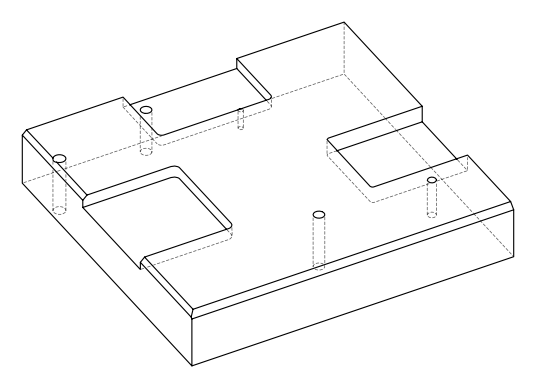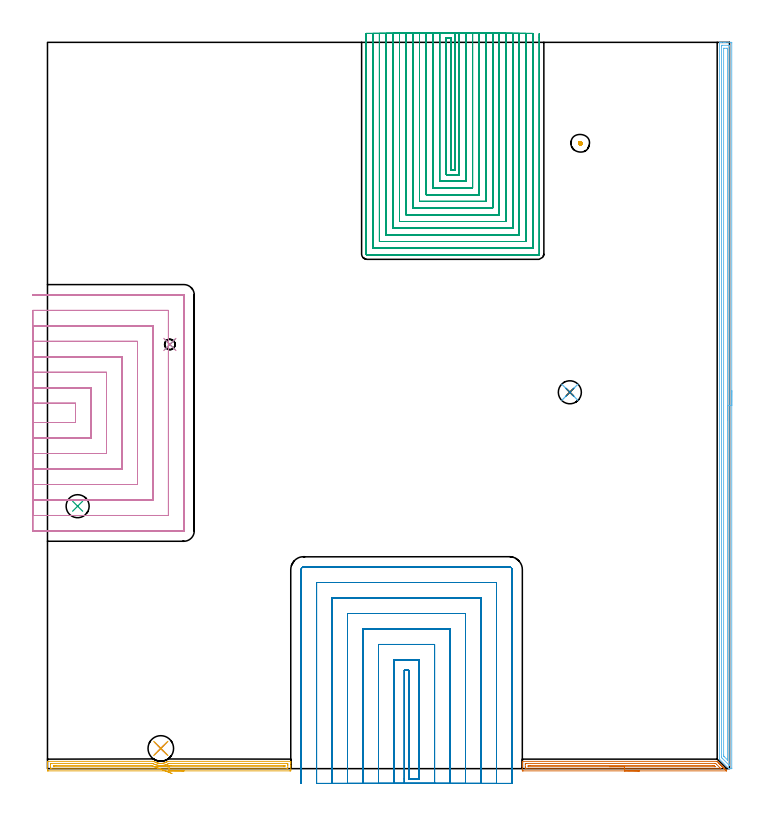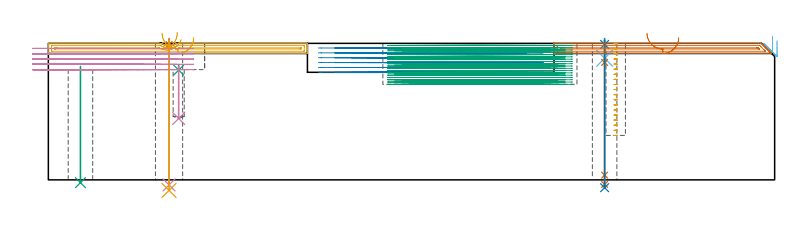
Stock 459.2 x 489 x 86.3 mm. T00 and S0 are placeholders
(PLAN: 17 operations, 12 tool changes, 299.4 min)
(1 SPOT_DRILL | STEP1HOLE | NXT0321_9005460120000 | 0.03 min | 2 mm3)
(2 SPOT_DRILL_1 | STEP1HOLE_1 | NXT0321_9005460120000 | 0.03 min | 4 mm3)
(3 SPOT_DRILL_2 | STEP1POCKET | NXT0321_9005460120000 | 0.03 min | 1745 mm3)
(4 DRILL_THROUGH_HOLE_INTO_CENTER | STEP1HOLE | NXT0301_065 | 0.37 min | 5946 mm3)
(5 DRILL_TO_ENLARGE_THROUGH_HOLE | STEP1HOLE | UGT0301_243 | 0.38 min | 14059 mm3)
(6 DRILL_BLIND_HOLE_INTO_CENTER | STEP1HOLE_1 | UGT0301_185 | 0.05 min | 246 mm3)
(7 GUN_DRILL_THROUGH_HOLE | STEP1HOLE_1 | UGT0307_002 | 0.43 min | 2165 mm3)
(8 SPADE_DRILL_TO_ENLARGE_THROUGH_HOLE | STEP1HOLE_1 | UGT0306_006 | 0.37 min | 13816 mm3)
(9 INDEXABLE_INSERT_DRILL_THROUGH_HOLE_FROM_SOLID | STEP1HOLE_2 | NXT0302_002 | 0.3 min | 16238 mm3)
(10 DRILL_BLIND_HOLE_INTO_CENTER_1 | STEP1POCKET | NXT0301_041 | 0.14 min | 1161 mm3)
(11 AREA_MILL | FG_CHAMFER_SURFACE | UGT0205_001 | 4.17 min | 3437 mm3)
(12 AREA_MILL_1 | FG_CHAMFER_SURFACE_1 | UGT0205_001 | 11.91 min | 16846 mm3)
(13 AREA_MILL_2 | FG_CHAMFER_SURFACE_2 | UGT0205_001 | 3.4 min | 2810 mm3)
(14 MILL_SLOT | SLOT_PARTIAL_RECTANGULAR | UGT0201_131 | Follow Part, ap 3.475, ae 75% | 39.74 min | 406422 mm3)
(15 MILL_SLOT_1 | SLOT_PARTIAL_RECTANGULAR_1 | NXT0201_008 | Follow Part, ap 1.5, ae 75% | 207.31 min | 464132 mm3)
(16 MILL_SLOT_2 | SLOT_PARTIAL_RECTANGULAR_2 | UGT0201_131 | Follow Part, ap 3.475, ae 75% | 29.87 min | 278258 mm3)
(17 MILL_BLIND_HOLE_FROM_SOLID_MATERIAL | STEP1POCKET_1 | NXT0201_010 | Spiral | 0.84 min | 6875 mm3)
(TOOL NXT0321_9005460120000 | NC Spot Drill, 142deg, 12mm, Carbide, Uncoated | D12 PA142 FL30 Z2)
(TOOL NXT0301_065 | Carbide Drill 9.4mm [860.1-0940-075A1-MM 2214] | D9.4 PA140 FL98 Z2)
(TOOL UGT0301_243 | Twist Drill 17.2 mm | D17.2 PA118 FL130 Z2)
(TOOL UGT0301_185 | Twist Drill 6.3 mm | D6.3 PA118 FL61 Z2)
(TOOL UGT0307_002 | Gun Drill 6 mm | D6 PA130 FL24 Z1)
(TOOL UGT0306_006 | Spade Drill 15.5mm | D15.5 PA132 FL10 Z2)
(TOOL NXT0302_002 | Index. Insert Drill 15.5mm [880-D1550L20-05] | D15.5 PA176 FL78 Z2)
(TOOL NXT0301_041 | Carbide Drill 7mm [860.1-0700-035A1-MM 2214] | D7 PA140 FL53 Z2)
(TOOL UGT0205_001 | Chamfer Mill 20 x 3 x 45 deg. | D20 FL50 Z2)
(TOOL UGT0201_131 | Carbide End Mill 13.9 | D13.9 FL30 Z4)
(TOOL NXT0201_008 | ENDMILL 6mm [2P460-0600-NA 1630] | D6 FL26 Z6)
(TOOL NXT0201_010 | ENDMILL 10mm [2P460-1000-NA 1630] | D10 FL30 Z6)
(OP 1 SPOT_DRILL)
G17 G21 G94 G90
T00 M6
G54
G17 G0 G90 X76.3 Y13.6 S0 M3
G43 Z96.3 H0
G94 G81 G98 Z85.56 F250. R89.3
G80
M5
M2
(OP 2 SPOT_DRILL_1)
G17 G21 G94 G90
T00 M6
G54
G17 G0 G90 X351.7 Y253.4 S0 M3
G43 Z96.3 H0
G94 G81 G98 Z85.629 F250. R89.3
G80
M5
M2
(OP 3 SPOT_DRILL_2)
G17 G21 G94 G90
T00 M6
G54
G17 G0 G90 X82.4 Y285.6 S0 M3
G43 Z96.3 H0
G94 G81 G98 Z69.399 F250. R72.7
G80
M5
M2
(OP 4 DRILL_THROUGH_HOLE_INTO_CENTER)
G17 G21 G94 G90
T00 M6
G54
G17 G0 G90 X76.3 Y13.6 S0 M3
G43 Z96.3 H1
G94 G73 G98 Z-3.211 F250. Q8.951 R88.3
G80
M5
M2
(OP 5 DRILL_TO_ENLARGE_THROUGH_HOLE)
G17 G21 G94 G90
T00 M6
G54
G17 G0 G90 X76.3 Y13.6 S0 M3
G43 Z96.3 H0
G94 G73 G98 Z-6.667 F250. Q15.495 R88.3
G80
M5
M2
(OP 6 DRILL_BLIND_HOLE_INTO_CENTER)
G17 G21 G94 G90
T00 M6
G54
G17 G0 G90 X351.7 Y253.4 S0 M3
G43 Z96.3 H0
G94 G81 G98 Z76.85 F250. R88.3
G80
M5
M2
(OP 7 GUN_DRILL_THROUGH_HOLE)
G17 G21 G94 G90
T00 M6
G54
G17 G0 G90 X351.7 Y253.4 M8
G43 Z96.3 H0
Z86.843
S716 M3
G94 G1 Z74.254 F125. M26
G4 X.084
Z3. F250.
G4 X.084
Z-2.899 F125.
G4 X.084
M5
M9
G0 Z86.843
Z96.3
M2
(OP 8 SPADE_DRILL_TO_ENLARGE_THROUGH_HOLE)
G17 G21 G94 G90
T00 M6
G54
G17 G0 G90 X351.7 Y253.4 S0 M3
G43 Z96.3 H0
G94 G73 G98 Z-4.951 F250. Q15.208 R88.3
G80
M5
M2
(OP 9 INDEXABLE_INSERT_DRILL_THROUGH_HOLE_FROM_SOLID)
G17 G21 G94 G90
T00 M6
G54
G17 G0 G90 X20.3 Y176.7 S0 M3
G43 Z96.3 H1
G94 G81 G98 Z-1.771 F250. R71.7
G80
M5
M2
(OP 10 DRILL_BLIND_HOLE_INTO_CENTER_1)
G17 G21 G94 G90
T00 M6
G54
G17 G0 G90 X82.4 Y285.6 S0 M3
G43 Z96.3 H1
G94 G81 G98 Z38.8 F250. R71.7
G80
M5
M2
(OP 11 AREA_MILL)
G17 G21 G94 G90
T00 M6
G54
G17 G0 G90 X91.9 Y-1.5 S1061 M3
G43 Z96.3 H0
Z89.9
G94 G1 X91.862 Z89.028 F250.
X91.748 Z88.163
X91.559 Z87.312
X91.297 Z86.48
X90.963 Z85.674
X90.56 Z84.9
X90.092 Z84.164
X89.56 Z83.472
X88.971 Z82.829
X88.328 Z82.239
X87.636 Z81.708
X86.9 Z81.24
X86.126 Z80.837
X85.32 Z80.503
X84.488 Z80.241
X83.636 Z80.052
X82.772 Z79.938
X81.9 Z79.9
X0.616
X0.082 Y-1.494 Z79.903
X0.008 Y-1.491 Z79.905
X0. Y-0.963 Z80.434
Y1.7 Z83.094
Y2.25 Z83.647
Y2.588 Z83.984
Y3.138 Z84.534
Y3.475 Z84.87
Y4.15 Z85.549
Y4.492 Z85.891
X0.007 Y4.866 Z86.257
X0.01 Y4.897 Z86.288
X0.17 Y4.9 Z86.3
X71.181
X71.593 Y4.899 Z86.286
X71.727 Y4.824 Z86.221
X72.085 Y4.612 Z86.01
X72.528 Y4.382 Z85.78
X72.689 Y4.307 Z85.706
X72.977 Y4.174 Z85.572
X73.119 Y4.114 Z85.513
X73.197 Y4.082 Z85.481
X73.532 Y3.965 Z85.36
X73.602 Y3.942 Z85.338
X73.869 Y3.858 Z85.252
X74.112 Y3.794 Z85.19
X74.308 Y3.744 Z85.137
X74.314 Y3.742 Z85.136
X74.518 Y3.697 Z85.096
X74.54 Y3.693 Z85.092
X74.762 Y3.65 Z85.041
X75.207 Y3.579 Z84.976
X75.654 Y3.533 Z84.931
X76.1 Y3.512 Z84.906
X76.334 Y3.513 Z84.904
X76.411 Z84.906
X76.541 Z84.907
X76.546
X76.629 Y3.517 Z84.913
X76.993 Y3.537 Z84.933
X77.439 Y3.586 Z84.979
X77.811 Y3.643 Z85.042
X77.886 Y3.655 Z85.053
X78.331 Y3.751 Z85.148
X78.779 Y3.875 Z85.27
X79.074 Y3.97 Z85.366
X79.223 Y4.018 Z85.414
X79.403 Y4.083 Z85.481
X79.762 Y4.235 Z85.634
X79.848 Y4.275 Z85.674
X80.116 Y4.401 Z85.797
X80.398 Y4.551 Z85.951
X80.565 Y4.641 Z86.04
X81.007 Y4.9 Z86.3
X163.63
X163.79 Y4.897 Z86.288
X163.793 Y4.866 Z86.257
X163.8 Y4.492 Z85.891
Y4.15 Z85.549
Y3.475 Z84.87
Y2.25 Z83.647
Y1.703 Z83.097
Y1.088 Z82.483
Y-0.688 Z80.709
X163.798 Y-0.963 Z80.434
X163.792 Y-1.491 Z79.905
X163.719 Y-1.494 Z79.903
X163.184 Y-1.5 Z79.9
X81.9
Y-0.086 Z81.314
X2.403
X2.01 Y-0.075 Z81.325
X2.003 Y0.322 Z81.722
X2.001 Y0.812 Z82.212
X2. Y1.213 Z82.613
X2.002 Y2.985 Z84.385
X2.01 Y3.475 Z84.875
X2.392 Y3.485 Z84.885
X2.403 Y3.486 Z84.886
X70.288 Y3.485 Z84.885
X70.877 Y3.475 Z84.875
X71.181 Y3.325 Z84.725
X71.478 Y3.18 Z84.58
X72.075 Y2.916 Z84.316
X72.433 Y2.778 Z84.178
X72.966 Y2.592 Z83.992
X72.98 Y2.588 Z83.988
X73.675 Y2.407 Z83.807
X73.861 Y2.365 Z83.765
X74.143 Y2.307 Z83.707
X74.754 Y2.207 Z83.607
X75.187 Y2.157 Z83.557
X75.647 Y2.121 Z83.521
X76.136 Y2.102 Z83.502
X76.541 Y2.103 Z83.503
X77.007 Y2.124 Z83.524
X77.434 Y2.159 Z83.559
X77.822 Y2.201 Z83.601
X78.327 Y2.282 Z83.682
X78.583 Y2.333 Z83.733
X79.22 Y2.481 Z83.881
X79.305 Y2.503 Z83.903
X79.606 Y2.588 Z83.988
X79.99 Y2.71 Z84.11
X80.043 Y2.728 Z84.128
X80.114 Y2.755 Z84.155
X80.63 Y2.962 Z84.362
X81.007 Y3.129 Z84.529
X81.244 Y3.24 Z84.64
X81.718 Y3.475 Z84.875
X81.89 Y3.485 Z84.885
X81.9
X161.397
X161.79 Y3.475 Z84.875
X161.797 Y3.078 Z84.478
X161.799 Y2.588 Z83.988
X161.8 Y2.187 Z83.587
X161.798 Y0.415 Z81.815
X161.79 Y-0.075 Z81.325
X161.408 Y-0.086 Z81.314
X161.397
X81.9
Y1.328 Z82.728
X81.124
X81.007 Y1.329 Z82.729
X80.775 Y1.331 Z82.731
X80.595 Y1.335 Z82.735
X80.58 Y1.337 Z82.737
X80.622 Y1.354 Z82.754
X80.706 Y1.384 Z82.784
X80.829 Y1.426 Z82.826
X80.889 Y1.446 Z82.846
X81.007 Y1.488 Z82.888
X81.161 Y1.547 Z82.947
X81.552 Y1.7 Z83.1
X82.425 Y2.066 Z83.466
X82.793 Y2.068 Z83.468
X83.313 Y2.071 Z83.471
X159.237
X159.611 Y2.07 Z83.47
X159.735 Y2.067 Z83.467
X159.776 Y2.065 Z83.465
X159.79 Y2.056 Z83.456
X159.794 Y2.013 Z83.413
X159.798 Y1.888 Z83.288
X159.799 Y1.7 Z83.1
X159.797 Y1.515 Z82.915
X159.788 Y1.335 Z82.735
X159.611 Y1.333 Z82.733
X159.091 Y1.329 Z82.729
X81.9 Y1.328 Z82.728
X81.028 Z82.766
X80.164 Z82.88
X79.312 Z83.069
X78.48 Z83.331
X77.674 Z83.665
X76.9 Z84.068
X76.164 Z84.537
X75.472 Z85.068
X74.829 Z85.657
X74.24 Z86.301
X73.708 Z86.993
X73.24 Z87.728
X72.837 Z88.502
X72.503 Z89.308
X72.241 Z90.14
X72.052 Z90.992
X71.938 Z91.857
X71.9 Z92.728
G0 X81.451 Y1.848 Z93.262
G1 X81.461 Z92.39
X81.394 Y1.844 Z91.52
X81.252 Y1.837 Z90.659
X81.036 Y1.825 Z89.814
X80.746 Y1.809 Z88.991
X80.387 Y1.79 Z88.197
X79.959 Y1.766 Z87.437
X79.467 Y1.739 Z86.717
X78.915 Y1.709 Z86.043
X78.305 Y1.676 Z85.419
X77.644 Y1.64 Z84.851
X76.936 Y1.602 Z84.343
X76.186 Y1.561 Z83.899
X75.401 Y1.518 Z83.522
X74.585 Y1.473 Z83.215
X73.746 Y1.428 Z82.98
X72.89 Y1.381 Z82.819
X72.023 Y1.334 Z82.734
X72.003 Y1.333 Z82.733
X71.849 Y1.33 Z82.73
X71.555 Y1.329 Z82.729
X71.389 Y1.328 Z82.728
X4.563 Y1.329 Z82.729
X4.189 Y1.331 Z82.731
X4.065 Y1.333 Z82.733
X4.024 Y1.335 Z82.735
X4.01 Y1.344 Z82.744
X4.007 Y1.387 Z82.787
X4.003 Y1.512 Z82.912
X4.002 Y1.7 Z83.1
X4.004 Y1.885 Z83.285
X4.012 Y2.064 Z83.464
X4.189 Y2.067 Z83.467
X4.71 Y2.07 Z83.47
X5.082 Y2.071 Z83.471
X5.602 Y2.072 Z83.472
X69.395 Y2.071 Z83.471
X69.916 Y2.07 Z83.47
X70.101 Y2.067 Z83.467
X70.192 Y2.065 Z83.465
X70.288 Y2.032 Z83.432
X71.042 Y1.7 Z83.1
X71.181 Y1.643 Z83.043
X71.276 Y1.605 Z83.005
X71.535 Y1.511 Z82.911
X71.643 Y1.472 Z82.872
X71.848 Y1.4 Z82.8
X71.973 Y1.353 Z82.753
X72.023 Y1.334 Z82.734
X72.798 Y1.031 Z82.471
X73.591 Y0.72 Z82.282
X74.396 Y0.405 Z82.167
X75.208 Y0.087 Z82.129
X76.019 Y-0.231 Z82.166
X76.825 Y-0.546 Z82.28
X77.618 Y-0.857 Z82.468
X78.393 Y-1.16 Z82.73
X79.143 Y-1.454 Z83.063
X79.864 Y-1.737 Z83.465
X80.549 Y-2.005 Z83.934
X81.194 Y-2.258 Z84.464
X81.793 Y-2.492 Z85.053
X82.343 Y-2.707 Z85.696
X82.838 Y-2.901 Z86.388
X83.274 Y-3.072 Z87.124
X83.65 Y-3.219 Z87.897
X83.961 Y-3.341 Z88.703
G0 Z96.3
M5
M2
(OP 12 AREA_MILL_1)
G17 G21 G94 G90
T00 M6
G54
G17 G0 G90 X460.7 Y254.5 S1061 M3
G43 Z96.3 H0
Z88.
G94 G1 Y254.462 Z87.129 F250.
Y254.348 Z86.264
Y254.159 Z85.412
Y253.897 Z84.58
Y253.563 Z83.774
Y253.16 Z83.
Y252.692 Z82.264
Y252.16 Z81.572
Y251.571 Z80.929
Y250.928 Z80.34
Y250.236 Z79.809
Y249.5 Z79.34
Y248.726 Z78.937
Y247.92 Z78.603
Y247.088 Z78.341
Y246.236 Z78.152
Y245.372 Z78.038
Y244.5 Z78.
Y0.324
X460.697 Y0.171 Z78.003
X460.691 Y0.002 Z78.005
X460.455 Y0. Z78.241
X460.114 Z78.581
X459.118 Z79.581
X458.798 Y0.01 Z79.901
X458.778 Y0.027 Z79.921
X458.628 Y0.171 Z80.07
X458.591 Y0.208 Z80.107
X452.519 Y6.28 Z86.18
X452.444 Y6.358 Z86.256
X452.407 Y6.399 Z86.293
X452.4 Y6.871 Z86.3
Y488.829
X452.403 Y488.99 Z86.288
X452.452 Y488.993 Z86.24
X452.849 Y489. Z85.85
X453.194 Z85.506
X453.877 Z84.818
X455.109 Z83.588
X455.659 Z83.036
X456.275 Z82.42
X460.114 Z78.583
X460.391 Y488.998 Z78.306
X460.692 Y488.99 Z78.006
X460.699 Y488.689 Z77.999
X460.7 Y244.5 Z78.
X459.286 Z79.414
X459.285 Y2.342 Z79.415
X459.284 Y2.279 Z79.416
X459.279 Y2.154 Z79.421
X459.267 Y2.01 Z79.433
X459.25 Y2.011 Z79.45
X459.223 Y2.035 Z79.477
X458.846 Y2.405 Z79.854
X454.378 Y6.871 Z84.322
X453.877 Y7.376 Z84.823
X453.831 Y7.427 Z84.869
X453.823 Y7.438 Z84.877
X453.819 Y7.493 Z84.881
X453.816 Y7.576 Z84.884
X453.814 Y7.702 Z84.886
Y7.765
X453.815 Y486.658 Z84.885
X453.816 Y486.721 Z84.884
X453.821 Y486.846 Z84.879
X453.833 Y486.99 Z84.867
X453.877 Y486.992 Z84.823
X454.366 Y486.999 Z84.334
X458.332 Y487. Z80.368
X458.821 Y486.999 Z79.879
X459.223 Y486.992 Z79.477
X459.274 Y486.99 Z79.426
X459.281 Y486.784 Z79.419
X459.285 Y486.658 Z79.415
Y486.595
X459.286 Y486.533 Z79.414
Y244.5
X457.871 Z80.829
Y6.44
X457.867 Y5.978 Z80.833
X457.865 Y5.857 Z80.835
X457.861 Y5.85 Z80.839
X457.818 Y5.889 Z80.882
X457.722 Y5.978 Z80.978
X455.659 Y8.04 Z83.041
X455.351 Y8.351 Z83.349
X455.276 Y8.431 Z83.424
X455.241 Y8.47 Z83.459
X455.235 Y8.515 Z83.465
X455.232 Y8.658 Z83.468
X455.229 Y9.089 Z83.471
Y484.809
X455.23 Y484.917 Z83.47
X455.232 Y484.97 Z83.468
X455.234 Y484.988 Z83.466
X455.278 Y484.991 Z83.422
X455.469 Y484.999 Z83.231
X457.441 Y485. Z81.259
X457.632 Y484.998 Z81.068
X457.759 Y484.995 Z80.941
X457.855 Y484.99 Z80.845
X457.864 Y484.951 Z80.836
X457.867 Y484.809 Z80.833
X457.871 Y484.378 Z80.829
Y244.5
Y243.628 Z80.867
Y242.764 Z80.98
Y241.912 Z81.169
Y241.08 Z81.432
Y240.274 Z81.765
Y239.5 Z82.168
Y238.764 Z82.637
Y238.072 Z83.168
Y237.429 Z83.757
Y236.84 Z84.401
Y236.308 Z85.093
Y235.84 Z85.829
Y235.437 Z86.602
Y235.103 Z87.408
Y234.841 Z88.24
Y234.652 Z89.092
Y234.538 Z89.957
Y234.5 Z90.829
G0 Z96.3
M5
M2
(OP 13 AREA_MILL_2)
G17 G21 G94 G90
T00 M6
G54
G17 G0 G90 X398.5 Y-1.5 S1061 M3
G43 Z96.3 H0
Z89.9
G94 G1 X398.462 Z89.028 F250.
X398.348 Z88.163
X398.159 Z87.312
X397.897 Z86.48
X397.563 Z85.674
X397.16 Z84.9
X396.692 Z84.164
X396.16 Z83.472
X395.571 Z82.829
X394.928 Z82.24
X394.236 Z81.708
X393.5 Z81.24
X392.726 Z80.837
X391.92 Z80.503
X391.088 Z80.241
X390.236 Z80.052
X389.372 Z79.938
X388.5 Z79.9
X320.293
X319.76 Y-1.494 Z79.903
X319.708 Y-1.491 Z79.905
X319.7 Y-0.963 Z80.433
Y1.682 Z83.076
Y2.294 Z83.691
Y2.588 Z83.984
Y3.181 Z84.578
Y3.475 Z84.87
Y4.063 Z85.462
Y4.363 Z85.762
Y4.545 Z85.944
X319.71 Y4.865 Z86.256
X319.715 Y4.872 Z86.264
X319.758 Y4.896 Z86.29
X319.848 Y4.9 Z86.3
X450.465
X450.905 Y4.893 Z86.292
X450.967 Y4.833 Z86.233
X450.994 Y4.807 Z86.206
X451.439 Y4.363 Z85.759
X451.518 Y4.283 Z85.682
X451.654 Y4.146 Z85.545
X451.735 Y4.067 Z85.463
X451.812 Y3.988 Z85.387
X451.951 Y3.849 Z85.248
X452.031 Y3.771 Z85.167
X452.107 Y3.694 Z85.093
X452.249 Y3.552 Z84.951
X452.327 Y3.475 Z84.871
X452.401 Y3.399 Z84.798
X452.546 Y3.255 Z84.654
X452.622 Y3.179 Z84.576
X452.696 Y3.105 Z84.504
X452.843 Y2.957 Z84.357
X452.918 Y2.883 Z84.28
X452.99 Y2.81 Z84.209
X453.14 Y2.66 Z84.059
X453.214 Y2.588 Z83.984
X453.285 Y2.516 Z83.915
X453.437 Y2.363 Z83.762
X453.51 Y2.292 Z83.688
X453.579 Y2.221 Z83.62
X453.735 Y2.066 Z83.465
X453.806 Y1.996 Z83.392
X453.874 Y1.926 Z83.326
X454.032 Y1.769 Z83.168
X454.1 Y1.702 Z83.098
X454.168 Y1.632 Z83.031
X454.329 Y1.471 Z82.87
X454.397 Y1.404 Z82.801
X454.463 Y1.337 Z82.736
X454.626 Y1.174 Z82.573
X454.693 Y1.108 Z82.505
X454.758 Y1.043 Z82.442
X454.923 Y0.877 Z82.276
X454.989 Y0.812 Z82.209
X455.052 Y0.748 Z82.147
X455.221 Y0.58 Z81.979
X455.285 Y0.517 Z81.913
X455.347 Y0.454 Z81.853
X455.518 Y0.283 Z81.682
X455.581 Y0.221 Z81.617
X455.641 Y0.159 Z81.558
X455.815 Y-0.015 Z81.384
X455.877 Y-0.075 Z81.321
X455.936 Y-0.135 Z81.264
X456.112 Y-0.312 Z81.087
X456.173 Y-0.371 Z81.026
X456.23 Y-0.43 Z80.969
X456.409 Y-0.609 Z80.79
X456.468 Y-0.667 Z80.73
X456.525 Y-0.724 Z80.675
X456.707 Y-0.906 Z80.493
X456.764 Y-0.963 Z80.434
X456.928 Y-1.128 Z80.272
X457.004 Y-1.204 Z80.196
X457.201 Y-1.407 Z79.992
X457.282 Y-1.493 Z79.905
X457.004 Y-1.5 Z79.9
X388.5
Y-0.086 Z81.314
X322.077
X321.71 Y-0.075 Z81.325
X321.703 Y0.297 Z81.697
X321.701 Y0.812 Z82.212
X321.7 Y1.187 Z82.587
X321.702 Y2.96 Z84.36
X321.71 Y3.475 Z84.875
X322.066 Y3.485 Z84.885
X322.077 Y3.486 Z84.886
X449.574 Y3.485 Z84.885
X449.863 Y3.475 Z84.875
X450.465 Y2.883 Z84.283
X452.538 Y0.812 Z82.212
X453.14 Y0.207 Z81.607
X453.413 Y-0.075 Z81.325
X453.15 Y-0.085 Z81.315
X453.14 Y-0.086 Z81.314
X388.5
Y1.328 Z82.728
X323.86 Y1.329 Z82.729
X323.735 Y1.33 Z82.73
X323.715 Y1.332 Z82.732
X323.712 Y1.334 Z82.734
X323.708 Y1.351 Z82.751
X323.703 Y1.435 Z82.835
X323.701 Y1.541 Z82.941
X323.7 Y1.7 Z83.1
X323.701 Y1.858 Z83.258
X323.707 Y2.018 Z83.418
X323.71 Y2.059 Z83.459
X323.723 Y2.065 Z83.465
X323.767 Y2.067 Z83.467
X323.86 Y2.07 Z83.47
X324.378 Y2.071 Z83.471
X324.751 Y2.072 Z83.472
X447.791 Y2.071 Z83.471
X448.311 Y2.07 Z83.47
X448.682 Y2.067 Z83.467
X448.802 Y2.065 Z83.465
X448.934 Y1.954 Z83.354
X449.197 Y1.7 Z83.1
X449.371 Y1.527 Z82.927
X449.506 Y1.389 Z82.789
X449.544 Y1.345 Z82.745
X449.551 Y1.335 Z82.735
X449.534 Y1.334 Z82.734
X449.429 Y1.331 Z82.731
X449.055 Y1.329 Z82.729
X388.5 Y1.328 Z82.728
X387.628 Z82.766
X386.764 Z82.88
X385.912 Z83.069
X385.08 Z83.332
X384.274 Z83.665
X383.5 Z84.068
X382.764 Z84.537
X382.072 Z85.068
X381.429 Z85.657
X380.84 Z86.301
X380.308 Z86.993
X379.84 Z87.728
X379.437 Z88.502
X379.103 Z89.308
X378.841 Z90.14
X378.652 Z90.992
X378.538 Z91.857
X378.5 Z92.728
G0 Z96.3
M5
M2
(OP 14 MILL_SLOT)
G17 G21 G94 G90
T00 M6
G54
G17 G0 G90 X240.25 Y-9.95 S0 M3
G43 Z96.44 H0
Z83.367
G94 G1 Y-6.95 F250.
Y66.25 F500.
X243.25
Y-6.95
X250.2
Y73.2
X233.3
Y-6.95
Y-9.95 F250.
X260.625
Y-6.95
Y83.625 F500.
X222.875
Y-6.95
Y-9.95 F250.
X271.05
Y-6.95
Y94.05 F500.
X212.45
Y-6.95
Y-9.95 F250.
X281.475
Y-6.95
Y104.475 F500.
X202.025
Y-6.95
Y-9.95 F250.
X291.9
Y-6.95
Y114.9 F500.
X191.6
Y-6.95
Y-9.95 F250.
X302.325
Y-6.95
Y125.325 F500.
X181.175
Y-6.95
Y-9.95 F250.
X312.75
Y-6.95
Y134. F500.
G3 X311. Y135.75 R1.75
G1 X172.5
G3 X170.75 Y134. R1.75
G1 Y-6.95
Y-9.95 F250.
G0 X240.25 Z80.293
G1 Y-6.95
Y66.25 F500.
X243.25
Y-6.95
X250.2
Y73.2
X233.3
Y-6.95
Y-9.95 F250.
X260.625
Y-6.95
Y83.625 F500.
X222.875
Y-6.95
Y-9.95 F250.
X271.05
Y-6.95
Y94.05 F500.
X212.45
Y-6.95
Y-9.95 F250.
X281.475
Y-6.95
Y104.475 F500.
X202.025
Y-6.95
Y-9.95 F250.
X291.9
Y-6.95
Y114.9 F500.
X191.6
Y-6.95
Y-9.95 F250.
X302.325
Y-6.95
Y125.325 F500.
X181.175
Y-6.95
Y-9.95 F250.
X312.75
Y-6.95
Y134. F500.
G3 X311. Y135.75 R1.75
G1 X172.5
G3 X170.75 Y134. R1.75
G1 Y-6.95
Y-9.95 F250.
G0 X240.25 Z77.22
G1 Y-6.95
Y66.25 F500.
X243.25
Y-6.95
X250.2
Y73.2
X233.3
Y-6.95
Y-9.95 F250.
X260.625
Y-6.95
Y83.625 F500.
X222.875
Y-6.95
Y-9.95 F250.
X271.05
Y-6.95
Y94.05 F500.
X212.45
Y-6.95
Y-9.95 F250.
X281.475
Y-6.95
Y104.475 F500.
X202.025
Y-6.95
Y-9.95 F250.
X291.9
Y-6.95
Y114.9 F500.
X191.6
Y-6.95
Y-9.95 F250.
X302.325
Y-6.95
Y125.325 F500.
X181.175
Y-6.95
Y-9.95 F250.
X312.75
Y-6.95
Y134. F500.
G3 X311. Y135.75 R1.75
G1 X172.5
G3 X170.75 Y134. R1.75
G1 Y-6.95
Y-9.95 F250.
G0 X240.25 Z74.147
G1 Y-6.95
Y66.25 F500.
X243.25
Y-6.95
X250.2
Y73.2
X233.3
Y-6.95
Y-9.95 F250.
X260.625
Y-6.95
Y83.625 F500.
X222.875
Y-6.95
Y-9.95 F250.
X271.05
Y-6.95
Y94.05 F500.
X212.45
Y-6.95
Y-9.95 F250.
X281.475
Y-6.95
Y104.475 F500.
X202.025
Y-6.95
Y-9.95 F250.
X291.9
Y-6.95
Y114.9 F500.
X191.6
Y-6.95
Y-9.95 F250.
X302.325
Y-6.95
Y125.325 F500.
X181.175
Y-6.95
Y-9.95 F250.
X312.75
Y-6.95
Y134. F500.
G3 X311. Y135.75 R1.75
G1 X172.5
G3 X170.75 Y134. R1.75
G1 Y-6.95
Y-9.95 F250.
G0 X240.25 Z71.073
G1 Y-6.95
Y66.25 F500.
X243.25
Y-6.95
X250.2
Y73.2
X233.3
Y-6.95
Y-9.95 F250.
X260.625
Y-6.95
Y83.625 F500.
X222.875
Y-6.95
Y-9.95 F250.
X271.05
Y-6.95
Y94.05 F500.
X212.45
Y-6.95
Y-9.95 F250.
X281.475
Y-6.95
Y104.475 F500.
X202.025
Y-6.95
Y-9.95 F250.
X291.9
Y-6.95
Y114.9 F500.
X191.6
Y-6.95
Y-9.95 F250.
X302.325
Y-6.95
Y125.325 F500.
X181.175
Y-6.95
Y-9.95 F250.
X312.75
Y-6.95
Y134. F500.
G3 X311. Y135.75 R1.75
G1 X172.5
G3 X170.75 Y134. R1.75
G1 Y-6.95
Y-9.95 F250.
G0 X240.25 Z68.
G1 Y-6.95
Y66.25 F500.
X243.25
Y-6.95
X250.2
Y73.2
X233.3
Y-6.95
Y-9.95 F250.
X260.625
Y-6.95
Y83.625 F500.
X222.875
Y-6.95
Y-9.95 F250.
X271.05
Y-6.95
Y94.05 F500.
X212.45
Y-6.95
Y-9.95 F250.
X281.475
Y-6.95
Y104.475 F500.
X202.025
Y-6.95
Y-9.95 F250.
X291.9
Y-6.95
Y114.9 F500.
X191.6
Y-6.95
Y-9.95 F250.
X302.325
Y-6.95
Y125.325 F500.
X181.175
Y-6.95
Y-9.95 F250.
X312.75
Y-6.95
Y134. F500.
G3 X311. Y135.75 R1.75
G1 X172.5
G3 X170.75 Y134. R1.75
G1 Y-6.95
Y-9.95 F250.
G0 Z96.44
M5
M2
(OP 15 MILL_SLOT_1)
G17 G21 G94 G90
T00 M6
G54
G17 G0 G90 X274.2 Y495. S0 M3
G43 Z96.44 H1
Z84.994
G94 G1 Y492. F250.
Y402.9 F500.
X271.5
Y492.
X268.5
Y399.9
X277.2
Y492.
Y495. F250.
X264.
Y492.
Y395.4 F500.
X281.7
Y492.
Y495. F250.
X259.5
Y492.
Y390.9 F500.
X286.2
Y492.
Y495. F250.
X255.
Y492.
Y386.4 F500.
X290.7
Y492.
Y495. F250.
X250.5
Y492.
Y381.9 F500.
X295.2
Y492.
Y495. F250.
X246.
Y492.
Y377.4 F500.
X299.7
Y492.
Y495. F250.
X241.5
Y492.
Y372.9 F500.
X304.2
Y492.
Y495. F250.
X237.
Y492.
Y368.4 F500.
X308.7
Y492.
Y495. F250.
X232.5
Y492.
Y363.9 F500.
X313.2
Y492.
Y495. F250.
X228.
Y492.
Y359.4 F500.
X317.7
Y492.
Y495. F250.
X223.5
Y492.
Y354.9 F500.
X322.2
Y492.
Y495. F250.
X219.
Y492.
Y350.4 F500.
X326.7
Y492.
Y495. F250.
X214.5
Y492.
Y346.5 F500.
G3 X215.1 Y345.9 R0.6
G1 X330.6
G3 X331.2 Y346.5 R0.6
G1 Y492.
Y495. F250.
G0 X274.2 Z83.547
G1 Y492.
Y402.9 F500.
X271.5
Y492.
X268.5
Y399.9
X277.2
Y492.
Y495. F250.
X264.
Y492.
Y395.4 F500.
X281.7
Y492.
Y495. F250.
X259.5
Y492.
Y390.9 F500.
X286.2
Y492.
Y495. F250.
X255.
Y492.
Y386.4 F500.
X290.7
Y492.
Y495. F250.
X250.5
Y492.
Y381.9 F500.
X295.2
Y492.
Y495. F250.
X246.
Y492.
Y377.4 F500.
X299.7
Y492.
Y495. F250.
X241.5
Y492.
Y372.9 F500.
X304.2
Y492.
Y495. F250.
X237.
Y492.
Y368.4 F500.
X308.7
Y492.
Y495. F250.
X232.5
Y492.
Y363.9 F500.
X313.2
Y492.
Y495. F250.
X228.
Y492.
Y359.4 F500.
X317.7
Y492.
Y495. F250.
X223.5
Y492.
Y354.9 F500.
X322.2
Y492.
Y495. F250.
X219.
Y492.
Y350.4 F500.
X326.7
Y492.
Y495. F250.
X214.5
Y492.
Y346.5 F500.
G3 X215.1 Y345.9 R0.6
G1 X330.6
G3 X331.2 Y346.5 R0.6
G1 Y492.
Y495. F250.
G0 X274.2 Z82.1
G1 Y492.
Y402.9 F500.
X271.5
Y492.
X268.5
Y399.9
X277.2
Y492.
Y495. F250.
X264.
Y492.
Y395.4 F500.
X281.7
Y492.
Y495. F250.
X259.5
Y492.
Y390.9 F500.
X286.2
Y492.
Y495. F250.
X255.
Y492.
Y386.4 F500.
X290.7
Y492.
Y495. F250.
X250.5
Y492.
Y381.9 F500.
X295.2
Y492.
Y495. F250.
X246.
Y492.
Y377.4 F500.
X299.7
Y492.
Y495. F250.
X241.5
Y492.
Y372.9 F500.
X304.2
Y492.
Y495. F250.
X237.
Y492.
Y368.4 F500.
X308.7
Y492.
Y495. F250.
X232.5
Y492.
Y363.9 F500.
X313.2
Y492.
Y495. F250.
X228.
Y492.
Y359.4 F500.
X317.7
Y492.
Y495. F250.
X223.5
Y492.
Y354.9 F500.
X322.2
Y492.
Y495. F250.
X219.
Y492.
Y350.4 F500.
X326.7
Y492.
Y495. F250.
X214.5
Y492.
Y346.5 F500.
G3 X215.1 Y345.9 R0.6
G1 X330.6
G3 X331.2 Y346.5 R0.6
G1 Y492.
Y495. F250.
G0 X274.2 Z80.654
G1 Y492.
Y402.9 F500.
X271.5
Y492.
X268.5
Y399.9
X277.2
Y492.
Y495. F250.
X264.
Y492.
Y395.4 F500.
X281.7
Y492.
Y495. F250.
X259.5
Y492.
Y390.9 F500.
X286.2
Y492.
Y495. F250.
X255.
Y492.
Y386.4 F500.
X290.7
Y492.
Y495. F250.
X250.5
Y492.
Y381.9 F500.
X295.2
Y492.
Y495. F250.
X246.
Y492.
Y377.4 F500.
X299.7
Y492.
Y495. F250.
X241.5
Y492.
Y372.9 F500.
X304.2
Y492.
Y495. F250.
X237.
Y492.
Y368.4 F500.
X308.7
Y492.
Y495. F250.
X232.5
Y492.
Y363.9 F500.
X313.2
Y492.
Y495. F250.
X228.
Y492.
Y359.4 F500.
X317.7
Y492.
Y495. F250.
X223.5
Y492.
Y354.9 F500.
X322.2
Y492.
Y495. F250.
X219.
Y492.
Y350.4 F500.
X326.7
Y492.
Y495. F250.
X214.5
Y492.
Y346.5 F500.
G3 X215.1 Y345.9 R0.6
G1 X330.6
G3 X331.2 Y346.5 R0.6
G1 Y492.
Y495. F250.
G0 X274.2 Z79.207
G1 Y492.
Y402.9 F500.
X271.5
Y492.
X268.5
Y399.9
X277.2
Y492.
Y495. F250.
X264.
Y492.
Y395.4 F500.
X281.7
Y492.
Y495. F250.
X259.5
Y492.
Y390.9 F500.
X286.2
Y492.
Y495. F250.
X255.
Y492.
Y386.4 F500.
X290.7
Y492.
Y495. F250.
X250.5
Y492.
Y381.9 F500.
X295.2
Y492.
Y495. F250.
X246.
Y492.
Y377.4 F500.
X299.7
Y492.
Y495. F250.
X241.5
Y492.
Y372.9 F500.
X304.2
Y492.
Y495. F250.
X237.
Y492.
Y368.4 F500.
X308.7
Y492.
Y495. F250.
X232.5
Y492.
Y363.9 F500.
X313.2
Y492.
Y495. F250.
X228.
Y492.
Y359.4 F500.
X317.7
Y492.
Y495. F250.
X223.5
Y492.
Y354.9 F500.
X322.2
Y492.
Y495. F250.
X219.
Y492.
Y350.4 F500.
X326.7
Y492.
Y495. F250.
X214.5
Y492.
Y346.5 F500.
G3 X215.1 Y345.9 R0.6
G1 X330.6
G3 X331.2 Y346.5 R0.6
G1 Y492.
Y495. F250.
G0 X274.2 Z77.76
G1 Y492.
Y402.9 F500.
X271.5
Y492.
X268.5
Y399.9
X277.2
Y492.
Y495. F250.
X264.
Y492.
Y395.4 F500.
X281.7
Y492.
Y495. F250.
X259.5
Y492.
Y390.9 F500.
X286.2
Y492.
Y495. F250.
X255.
Y492.
Y386.4 F500.
X290.7
Y492.
Y495. F250.
X250.5
Y492.
Y381.9 F500.
X295.2
Y492.
Y495. F250.
X246.
Y492.
Y377.4 F500.
X299.7
Y492.
Y495. F250.
X241.5
Y492.
Y372.9 F500.
X304.2
Y492.
Y495. F250.
X237.
Y492.
Y368.4 F500.
X308.7
Y492.
Y495. F250.
X232.5
Y492.
Y363.9 F500.
X313.2
Y492.
Y495. F250.
X228.
Y492.
Y359.4 F500.
X317.7
Y492.
Y495. F250.
X223.5
Y492.
Y354.9 F500.
X322.2
Y492.
Y495. F250.
X219.
Y492.
Y350.4 F500.
X326.7
Y492.
Y495. F250.
X214.5
Y492.
Y346.5 F500.
G3 X215.1 Y345.9 R0.6
G1 X330.6
G3 X331.2 Y346.5 R0.6
G1 Y492.
Y495. F250.
G0 X274.2 Z76.313
G1 Y492.
Y402.9 F500.
X271.5
Y492.
X268.5
Y399.9
X277.2
Y492.
Y495. F250.
X264.
Y492.
Y395.4 F500.
X281.7
Y492.
Y495. F250.
X259.5
Y492.
Y390.9 F500.
X286.2
Y492.
Y495. F250.
X255.
Y492.
Y386.4 F500.
X290.7
Y492.
Y495. F250.
X250.5
Y492.
Y381.9 F500.
X295.2
Y492.
Y495. F250.
X246.
Y492.
Y377.4 F500.
X299.7
Y492.
Y495. F250.
X241.5
Y492.
Y372.9 F500.
X304.2
Y492.
Y495. F250.
X237.
Y492.
Y368.4 F500.
X308.7
Y492.
Y495. F250.
X232.5
Y492.
Y363.9 F500.
X313.2
Y492.
Y495. F250.
X228.
Y492.
Y359.4 F500.
X317.7
Y492.
Y495. F250.
X223.5
Y492.
Y354.9 F500.
X322.2
Y492.
Y495. F250.
X219.
Y492.
Y350.4 F500.
X326.7
Y492.
Y495. F250.
X214.5
Y492.
Y346.5 F500.
G3 X215.1 Y345.9 R0.6
G1 X330.6
G3 X331.2 Y346.5 R0.6
G1 Y492.
Y495. F250.
G0 X274.2 Z74.867
G1 Y492.
Y402.9 F500.
X271.5
Y492.
X268.5
Y399.9
X277.2
Y492.
Y495. F250.
X264.
Y492.
Y395.4 F500.
X281.7
Y492.
Y495. F250.
X259.5
Y492.
Y390.9 F500.
X286.2
Y492.
Y495. F250.
X255.
Y492.
Y386.4 F500.
X290.7
Y492.
Y495. F250.
X250.5
Y492.
Y381.9 F500.
X295.2
Y492.
Y495. F250.
X246.
Y492.
Y377.4 F500.
X299.7
Y492.
Y495. F250.
X241.5
Y492.
Y372.9 F500.
X304.2
Y492.
Y495. F250.
X237.
Y492.
Y368.4 F500.
X308.7
Y492.
Y495. F250.
X232.5
Y492.
Y363.9 F500.
X313.2
Y492.
Y495. F250.
X228.
Y492.
Y359.4 F500.
X317.7
Y492.
Y495. F250.
X223.5
Y492.
Y354.9 F500.
X322.2
Y492.
Y495. F250.
X219.
Y492.
Y350.4 F500.
X326.7
Y492.
Y495. F250.
X214.5
Y492.
Y346.5 F500.
G3 X215.1 Y345.9 R0.6
G1 X330.6
G3 X331.2 Y346.5 R0.6
G1 Y492.
Y495. F250.
G0 X274.2 Z73.42
G1 Y492.
Y402.9 F500.
X271.5
Y492.
X268.5
Y399.9
X277.2
Y492.
Y495. F250.
X264.
Y492.
Y395.4 F500.
X281.7
Y492.
Y495. F250.
X259.5
Y492.
Y390.9 F500.
X286.2
Y492.
Y495. F250.
X255.
Y492.
Y386.4 F500.
X290.7
Y492.
Y495. F250.
X250.5
Y492.
Y381.9 F500.
X295.2
Y492.
Y495. F250.
X246.
Y492.
Y377.4 F500.
X299.7
Y492.
Y495. F250.
X241.5
Y492.
Y372.9 F500.
X304.2
Y492.
Y495. F250.
X237.
Y492.
Y368.4 F500.
X308.7
Y492.
Y495. F250.
X232.5
Y492.
Y363.9 F500.
X313.2
Y492.
Y495. F250.
X228.
Y492.
Y359.4 F500.
X317.7
Y492.
Y495. F250.
X223.5
Y492.
Y354.9 F500.
X322.2
Y492.
Y495. F250.
X219.
Y492.
Y350.4 F500.
X326.7
Y492.
Y495. F250.
X214.5
Y492.
Y346.5 F500.
G3 X215.1 Y345.9 R0.6
G1 X330.6
G3 X331.2 Y346.5 R0.6
G1 Y492.
Y495. F250.
G0 X274.2 Z71.973
G1 Y492.
Y402.9 F500.
X271.5
Y492.
X268.5
Y399.9
X277.2
Y492.
Y495. F250.
X264.
Y492.
Y395.4 F500.
X281.7
Y492.
Y495. F250.
X259.5
Y492.
Y390.9 F500.
X286.2
Y492.
Y495. F250.
X255.
Y492.
Y386.4 F500.
X290.7
Y492.
Y495. F250.
X250.5
Y492.
Y381.9 F500.
X295.2
Y492.
Y495. F250.
X246.
Y492.
Y377.4 F500.
X299.7
Y492.
Y495. F250.
X241.5
Y492.
Y372.9 F500.
X304.2
Y492.
Y495. F250.
X237.
Y492.
Y368.4 F500.
X308.7
Y492.
Y495. F250.
X232.5
Y492.
Y363.9 F500.
X313.2
Y492.
Y495. F250.
X228.
Y492.
Y359.4 F500.
X317.7
Y492.
Y495. F250.
X223.5
Y492.
Y354.9 F500.
X322.2
Y492.
Y495. F250.
X219.
Y492.
Y350.4 F500.
X326.7
Y492.
Y495. F250.
X214.5
Y492.
Y346.5 F500.
G3 X215.1 Y345.9 R0.6
G1 X330.6
G3 X331.2 Y346.5 R0.6
G1 Y492.
Y495. F250.
G0 X274.2 Z70.527
G1 Y492.
Y402.9 F500.
X271.5
Y492.
X268.5
Y399.9
X277.2
Y492.
Y495. F250.
X264.
Y492.
Y395.4 F500.
X281.7
Y492.
Y495. F250.
X259.5
Y492.
Y390.9 F500.
X286.2
Y492.
Y495. F250.
X255.
Y492.
Y386.4 F500.
X290.7
Y492.
Y495. F250.
X250.5
Y492.
Y381.9 F500.
X295.2
Y492.
Y495. F250.
X246.
Y492.
Y377.4 F500.
X299.7
Y492.
Y495. F250.
X241.5
Y492.
Y372.9 F500.
X304.2
Y492.
Y495. F250.
X237.
Y492.
Y368.4 F500.
X308.7
Y492.
Y495. F250.
X232.5
Y492.
Y363.9 F500.
X313.2
Y492.
Y495. F250.
X228.
Y492.
Y359.4 F500.
X317.7
Y492.
Y495. F250.
X223.5
Y492.
Y354.9 F500.
X322.2
Y492.
Y495. F250.
X219.
Y492.
Y350.4 F500.
X326.7
Y492.
Y495. F250.
X214.5
Y492.
Y346.5 F500.
G3 X215.1 Y345.9 R0.6
G1 X330.6
G3 X331.2 Y346.5 R0.6
G1 Y492.
Y495. F250.
G0 X274.2 Z69.08
G1 Y492.
Y402.9 F500.
X271.5
Y492.
X268.5
Y399.9
X277.2
Y492.
Y495. F250.
X264.
Y492.
Y395.4 F500.
X281.7
Y492.
Y495. F250.
X259.5
Y492.
Y390.9 F500.
X286.2
Y492.
Y495. F250.
X255.
Y492.
Y386.4 F500.
X290.7
Y492.
Y495. F250.
X250.5
Y492.
Y381.9 F500.
X295.2
Y492.
Y495. F250.
X246.
Y492.
Y377.4 F500.
X299.7
Y492.
Y495. F250.
X241.5
Y492.
Y372.9 F500.
X304.2
Y492.
Y495. F250.
X237.
Y492.
Y368.4 F500.
X308.7
Y492.
Y495. F250.
X232.5
Y492.
Y363.9 F500.
X313.2
Y492.
Y495. F250.
X228.
Y492.
Y359.4 F500.
X317.7
Y492.
Y495. F250.
X223.5
Y492.
Y354.9 F500.
X322.2
Y492.
Y495. F250.
X219.
Y492.
Y350.4 F500.
X326.7
Y492.
Y495. F250.
X214.5
Y492.
Y346.5 F500.
G3 X215.1 Y345.9 R0.6
G1 X330.6
G3 X331.2 Y346.5 R0.6
G1 Y492.
Y495. F250.
G0 X274.2 Z67.633
G1 Y492.
Y402.9 F500.
X271.5
Y492.
X268.5
Y399.9
X277.2
Y492.
Y495. F250.
X264.
Y492.
Y395.4 F500.
X281.7
Y492.
Y495. F250.
X259.5
Y492.
Y390.9 F500.
X286.2
Y492.
Y495. F250.
X255.
Y492.
Y386.4 F500.
X290.7
Y492.
Y495. F250.
X250.5
Y492.
Y381.9 F500.
X295.2
Y492.
Y495. F250.
X246.
Y492.
Y377.4 F500.
X299.7
Y492.
Y495. F250.
X241.5
Y492.
Y372.9 F500.
X304.2
Y492.
Y495. F250.
X237.
Y492.
Y368.4 F500.
X308.7
Y492.
Y495. F250.
X232.5
Y492.
Y363.9 F500.
X313.2
Y492.
Y495. F250.
X228.
Y492.
Y359.4 F500.
X317.7
Y492.
Y495. F250.
X223.5
Y492.
Y354.9 F500.
X322.2
Y492.
Y495. F250.
X219.
Y492.
Y350.4 F500.
X326.7
Y492.
Y495. F250.
X214.5
Y492.
Y346.5 F500.
G3 X215.1 Y345.9 R0.6
G1 X330.6
G3 X331.2 Y346.5 R0.6
G1 Y492.
Y495. F250.
G0 X274.2 Z66.187
G1 Y492.
Y402.9 F500.
X271.5
Y492.
X268.5
Y399.9
X277.2
Y492.
Y495. F250.
X264.
Y492.
Y395.4 F500.
X281.7
Y492.
Y495. F250.
X259.5
Y492.
Y390.9 F500.
X286.2
Y492.
Y495. F250.
X255.
Y492.
Y386.4 F500.
X290.7
Y492.
Y495. F250.
X250.5
Y492.
Y381.9 F500.
X295.2
Y492.
Y495. F250.
X246.
Y492.
Y377.4 F500.
X299.7
Y492.
Y495. F250.
X241.5
Y492.
Y372.9 F500.
X304.2
Y492.
Y495. F250.
X237.
Y492.
Y368.4 F500.
X308.7
Y492.
Y495. F250.
X232.5
Y492.
Y363.9 F500.
X313.2
Y492.
Y495. F250.
X228.
Y492.
Y359.4 F500.
X317.7
Y492.
Y495. F250.
X223.5
Y492.
Y354.9 F500.
X322.2
Y492.
Y495. F250.
X219.
Y492.
Y350.4 F500.
X326.7
Y492.
Y495. F250.
X214.5
Y492.
Y346.5 F500.
G3 X215.1 Y345.9 R0.6
G1 X330.6
G3 X331.2 Y346.5 R0.6
G1 Y492.
Y495. F250.
G0 X274.2 Z64.74
G1 Y492.
Y402.9 F500.
X271.5
Y492.
X268.5
Y399.9
X277.2
Y492.
Y495. F250.
X264.
Y492.
Y395.4 F500.
X281.7
Y492.
Y495. F250.
X259.5
Y492.
Y390.9 F500.
X286.2
Y492.
Y495. F250.
X255.
Y492.
Y386.4 F500.
X290.7
Y492.
Y495. F250.
X250.5
Y492.
Y381.9 F500.
X295.2
Y492.
Y495. F250.
X246.
Y492.
Y377.4 F500.
X299.7
Y492.
Y495. F250.
X241.5
Y492.
Y372.9 F500.
X304.2
Y492.
Y495. F250.
X237.
Y492.
Y368.4 F500.
X308.7
Y492.
Y495. F250.
X232.5
Y492.
Y363.9 F500.
X313.2
Y492.
Y495. F250.
X228.
Y492.
Y359.4 F500.
X317.7
Y492.
Y495. F250.
X223.5
Y492.
Y354.9 F500.
X322.2
Y492.
Y495. F250.
X219.
Y492.
Y350.4 F500.
X326.7
Y492.
Y495. F250.
X214.5
Y492.
Y346.5 F500.
G3 X215.1 Y345.9 R0.6
G1 X330.6
G3 X331.2 Y346.5 R0.6
G1 Y492.
Y495. F250.
G0 X274.2 Z63.293
G1 Y492.
Y402.9 F500.
X271.5
Y492.
X268.5
Y399.9
X277.2
Y492.
Y495. F250.
X264.
Y492.
Y395.4 F500.
X281.7
Y492.
Y495. F250.
X259.5
Y492.
Y390.9 F500.
X286.2
Y492.
Y495. F250.
X255.
Y492.
Y386.4 F500.
X290.7
Y492.
Y495. F250.
X250.5
Y492.
Y381.9 F500.
X295.2
Y492.
Y495. F250.
X246.
Y492.
Y377.4 F500.
X299.7
Y492.
Y495. F250.
X241.5
Y492.
Y372.9 F500.
X304.2
Y492.
Y495. F250.
X237.
Y492.
Y368.4 F500.
X308.7
Y492.
Y495. F250.
X232.5
Y492.
Y363.9 F500.
X313.2
Y492.
Y495. F250.
X228.
Y492.
Y359.4 F500.
X317.7
Y492.
Y495. F250.
X223.5
Y492.
Y354.9 F500.
X322.2
Y492.
Y495. F250.
X219.
Y492.
Y350.4 F500.
X326.7
Y492.
Y495. F250.
X214.5
Y492.
Y346.5 F500.
G3 X215.1 Y345.9 R0.6
G1 X330.6
G3 X331.2 Y346.5 R0.6
G1 Y492.
Y495. F250.
G0 X274.2 Z61.847
G1 Y492.
Y402.9 F500.
X271.5
Y492.
X268.5
Y399.9
X277.2
Y492.
Y495. F250.
X264.
Y492.
Y395.4 F500.
X281.7
Y492.
Y495. F250.
X259.5
Y492.
Y390.9 F500.
X286.2
Y492.
Y495. F250.
X255.
Y492.
Y386.4 F500.
X290.7
Y492.
Y495. F250.
X250.5
Y492.
Y381.9 F500.
X295.2
Y492.
Y495. F250.
X246.
Y492.
Y377.4 F500.
X299.7
Y492.
Y495. F250.
X241.5
Y492.
Y372.9 F500.
X304.2
Y492.
Y495. F250.
X237.
Y492.
Y368.4 F500.
X308.7
Y492.
Y495. F250.
X232.5
Y492.
Y363.9 F500.
X313.2
Y492.
Y495. F250.
X228.
Y492.
Y359.4 F500.
X317.7
Y492.
Y495. F250.
X223.5
Y492.
Y354.9 F500.
X322.2
Y492.
Y495. F250.
X219.
Y492.
Y350.4 F500.
X326.7
Y492.
Y495. F250.
X214.5
Y492.
Y346.5 F500.
G3 X215.1 Y345.9 R0.6
G1 X330.6
G3 X331.2 Y346.5 R0.6
G1 Y492.
Y495. F250.
G0 X274.2 Z60.4
G1 Y492.
Y402.9 F500.
X271.5
Y492.
X268.5
Y399.9
X277.2
Y492.
Y495. F250.
X264.
Y492.
Y395.4 F500.
X281.7
Y492.
Y495. F250.
X259.5
Y492.
Y390.9 F500.
X286.2
Y492.
Y495. F250.
X255.
Y492.
Y386.4 F500.
X290.7
Y492.
Y495. F250.
X250.5
Y492.
Y381.9 F500.
X295.2
Y492.
Y495. F250.
X246.
Y492.
Y377.4 F500.
X299.7
Y492.
Y495. F250.
X241.5
Y492.
Y372.9 F500.
X304.2
Y492.
Y495. F250.
X237.
Y492.
Y368.4 F500.
X308.7
Y492.
Y495. F250.
X232.5
Y492.
Y363.9 F500.
X313.2
Y492.
Y495. F250.
X228.
Y492.
Y359.4 F500.
X317.7
Y492.
Y495. F250.
X223.5
Y492.
Y354.9 F500.
X322.2
Y492.
Y495. F250.
X219.
Y492.
Y350.4 F500.
X326.7
Y492.
Y495. F250.
X214.5
Y492.
Y346.5 F500.
G3 X215.1 Y345.9 R0.6
G1 X330.6
G3 X331.2 Y346.5 R0.6
G1 Y492.
Y495. F250.
G0 Z96.44
M5
M2
(OP 16 MILL_SLOT_2)
G17 G21 G94 G90
T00 M6
G54
G17 G0 G90 X-9.95 Y233.025 S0 M3
G43 Z96.44 H0
Z83.092
G94 G1 X-6.95 F250.
X18.875 F500.
Y245.975
X-6.95
X-9.95 F250.
Y222.6
X-6.95
X29.3 F500.
Y256.4
X-6.95
X-9.95 F250.
Y212.175
X-6.95
X39.725 F500.
Y266.825
X-6.95
X-9.95 F250.
Y201.75
X-6.95
X50.15 F500.
Y277.25
X-6.95
X-9.95 F250.
Y191.325
X-6.95
X60.575 F500.
Y287.675
X-6.95
X-9.95 F250.
Y180.9
X-6.95
X71. F500.
Y298.1
X-6.95
X-9.95 F250.
Y170.475
X-6.95
X81.425 F500.
Y308.525
X-6.95
X-9.95 F250.
Y160.05
X-6.95
X91.8 F500.
X91.83 Y160.048
X91.852 Y160.07
X91.85 Y160.1
Y318.9
X91.852 Y318.93
X91.83 Y318.952
X91.8 Y318.95
X-6.95
X-9.95 F250.
G0 Y233.025 Z79.744
G1 X-6.95
X18.875 F500.
Y245.975
X-6.95
X-9.95 F250.
Y222.6
X-6.95
X29.3 F500.
Y256.4
X-6.95
X-9.95 F250.
Y212.175
X-6.95
X39.725 F500.
Y266.825
X-6.95
X-9.95 F250.
Y201.75
X-6.95
X50.15 F500.
Y277.25
X-6.95
X-9.95 F250.
Y191.325
X-6.95
X60.575 F500.
Y287.675
X-6.95
X-9.95 F250.
Y180.9
X-6.95
X71. F500.
Y298.1
X-6.95
X-9.95 F250.
Y170.475
X-6.95
X81.425 F500.
Y308.525
X-6.95
X-9.95 F250.
Y160.05
X-6.95
X91.8 F500.
X91.83 Y160.048
X91.852 Y160.07
X91.85 Y160.1
Y318.9
X91.852 Y318.93
X91.83 Y318.952
X91.8 Y318.95
X-6.95
X-9.95 F250.
G0 Y233.025 Z76.396
G1 X-6.95
X18.875 F500.
Y245.975
X-6.95
X-9.95 F250.
Y222.6
X-6.95
X29.3 F500.
Y256.4
X-6.95
X-9.95 F250.
Y212.175
X-6.95
X39.725 F500.
Y266.825
X-6.95
X-9.95 F250.
Y201.75
X-6.95
X50.15 F500.
Y277.25
X-6.95
X-9.95 F250.
Y191.325
X-6.95
X60.575 F500.
Y287.675
X-6.95
X-9.95 F250.
Y180.9
X-6.95
X71. F500.
Y298.1
X-6.95
X-9.95 F250.
Y170.475
X-6.95
X81.425 F500.
Y308.525
X-6.95
X-9.95 F250.
Y160.05
X-6.95
X91.8 F500.
X91.83 Y160.048
X91.852 Y160.07
X91.85 Y160.1
Y318.9
X91.852 Y318.93
X91.83 Y318.952
X91.8 Y318.95
X-6.95
X-9.95 F250.
G0 Y233.025 Z73.048
G1 X-6.95
X18.875 F500.
Y245.975
X-6.95
X-9.95 F250.
Y222.6
X-6.95
X29.3 F500.
Y256.4
X-6.95
X-9.95 F250.
Y212.175
X-6.95
X39.725 F500.
Y266.825
X-6.95
X-9.95 F250.
Y201.75
X-6.95
X50.15 F500.
Y277.25
X-6.95
X-9.95 F250.
Y191.325
X-6.95
X60.575 F500.
Y287.675
X-6.95
X-9.95 F250.
Y180.9
X-6.95
X71. F500.
Y298.1
X-6.95
X-9.95 F250.
Y170.475
X-6.95
X81.425 F500.
Y308.525
X-6.95
X-9.95 F250.
Y160.05
X-6.95
X91.8 F500.
X91.83 Y160.048
X91.852 Y160.07
X91.85 Y160.1
Y318.9
X91.852 Y318.93
X91.83 Y318.952
X91.8 Y318.95
X-6.95
X-9.95 F250.
G0 Y233.025 Z69.7
G1 X-6.95
X18.875 F500.
Y245.975
X-6.95
X-9.95 F250.
Y222.6
X-6.95
X29.3 F500.
Y256.4
X-6.95
X-9.95 F250.
Y212.175
X-6.95
X39.725 F500.
Y266.825
X-6.95
X-9.95 F250.
Y201.75
X-6.95
X50.15 F500.
Y277.25
X-6.95
X-9.95 F250.
Y191.325
X-6.95
X60.575 F500.
Y287.675
X-6.95
X-9.95 F250.
Y180.9
X-6.95
X71. F500.
Y298.1
X-6.95
X-9.95 F250.
Y170.475
X-6.95
X81.425 F500.
Y308.525
X-6.95
X-9.95 F250.
Y160.05
X-6.95
X91.8 F500.
X91.83 Y160.048
X91.852 Y160.07
X91.85 Y160.1
Y318.9
X91.852 Y318.93
X91.83 Y318.952
X91.8 Y318.95
X-6.95
X-9.95 F250.
G0 Z96.44
M5
M2
(OP 17 MILL_BLIND_HOLE_FROM_SOLID_MATERIAL)
G17 G21 G94 G90
T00 M6
G54
G17 G0 G90 X358.7 Y421.1 S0 M3
G43 Z96.3 H1
Z86.079
G94 G3 X359.275 Y421.675 R0.575 F250.
X358.7 Y422.25 R0.575
X357.55 Y421.1 R1.15
X358.7 Y422.25 R-1.15
X358.125 Y421.675 R0.575
X358.7 Y421.1 R0.575
G0 Z82.858
G3 X359.275 Y421.675 R0.575
X358.7 Y422.25 R0.575
X357.55 Y421.1 R1.15
X358.7 Y422.25 R-1.15
X358.125 Y421.675 R0.575
X358.7 Y421.1 R0.575
G0 Z79.637
G3 X359.275 Y421.675 R0.575
X358.7 Y422.25 R0.575
X357.55 Y421.1 R1.15
X358.7 Y422.25 R-1.15
X358.125 Y421.675 R0.575
X358.7 Y421.1 R0.575
G0 Z76.416
G3 X359.275 Y421.675 R0.575
X358.7 Y422.25 R0.575
X357.55 Y421.1 R1.15
X358.7 Y422.25 R-1.15
X358.125 Y421.675 R0.575
X358.7 Y421.1 R0.575
G0 Z73.195
G3 X359.275 Y421.675 R0.575
X358.7 Y422.25 R0.575
X357.55 Y421.1 R1.15
X358.7 Y422.25 R-1.15
X358.125 Y421.675 R0.575
X358.7 Y421.1 R0.575
G0 Z69.974
G3 X359.275 Y421.675 R0.575
X358.7 Y422.25 R0.575
X357.55 Y421.1 R1.15
X358.7 Y422.25 R-1.15
X358.125 Y421.675 R0.575
X358.7 Y421.1 R0.575
G0 Z66.753
G3 X359.275 Y421.675 R0.575
X358.7 Y422.25 R0.575
X357.55 Y421.1 R1.15
X358.7 Y422.25 R-1.15
X358.125 Y421.675 R0.575
X358.7 Y421.1 R0.575
G0 Z63.532
G3 X359.275 Y421.675 R0.575
X358.7 Y422.25 R0.575
X357.55 Y421.1 R1.15
X358.7 Y422.25 R-1.15
X358.125 Y421.675 R0.575
X358.7 Y421.1 R0.575
G0 Z60.311
G3 X359.275 Y421.675 R0.575
X358.7 Y422.25 R0.575
X357.55 Y421.1 R1.15
X358.7 Y422.25 R-1.15
X358.125 Y421.675 R0.575
X358.7 Y421.1 R0.575
G0 Z57.089
G3 X359.275 Y421.675 R0.575
X358.7 Y422.25 R0.575
X357.55 Y421.1 R1.15
X358.7 Y422.25 R-1.15
X358.125 Y421.675 R0.575
X358.7 Y421.1 R0.575
G0 Z53.868
G3 X359.275 Y421.675 R0.575
X358.7 Y422.25 R0.575
X357.55 Y421.1 R1.15
X358.7 Y422.25 R-1.15
X358.125 Y421.675 R0.575
X358.7 Y421.1 R0.575
G0 Z50.647
G3 X359.275 Y421.675 R0.575
X358.7 Y422.25 R0.575
X357.55 Y421.1 R1.15
X358.7 Y422.25 R-1.15
X358.125 Y421.675 R0.575
X358.7 Y421.1 R0.575
G0 Z47.426
G3 X359.275 Y421.675 R0.575
X358.7 Y422.25 R0.575
X357.55 Y421.1 R1.15
X358.7 Y422.25 R-1.15
X358.125 Y421.675 R0.575
X358.7 Y421.1 R0.575
G0 Z44.205
G3 X359.275 Y421.675 R0.575
X358.7 Y422.25 R0.575
X357.55 Y421.1 R1.15
X358.7 Y422.25 R-1.15
X358.125 Y421.675 R0.575
X358.7 Y421.1 R0.575
G0 Z40.984
G3 X359.275 Y421.675 R0.575
X358.7 Y422.25 R0.575
X357.55 Y421.1 R1.15
X358.7 Y422.25 R-1.15
X358.125 Y421.675 R0.575
X358.7 Y421.1 R0.575
G0 Z37.763
G3 X359.275 Y421.675 R0.575
X358.7 Y422.25 R0.575
X357.55 Y421.1 R1.15
X358.7 Y422.25 R-1.15
X358.125 Y421.675 R0.575
X358.7 Y421.1 R0.575
G0 Z34.542
G3 X359.275 Y421.675 R0.575
X358.7 Y422.25 R0.575
X357.55 Y421.1 R1.15
X358.7 Y422.25 R-1.15
X358.125 Y421.675 R0.575
X358.7 Y421.1 R0.575
G0 Z31.321
G3 X359.275 Y421.675 R0.575
X358.7 Y422.25 R0.575
X357.55 Y421.1 R1.15
X358.7 Y422.25 R-1.15
X358.125 Y421.675 R0.575
X358.7 Y421.1 R0.575
G0 Z28.1
G3 X359.275 Y421.675 R0.575
X358.7 Y422.25 R0.575
X357.55 Y421.1 R1.15
X358.7 Y422.25 R-1.15
X358.125 Y421.675 R0.575
X358.7 Y421.1 R0.575
G0 Z96.3
M5
M2
